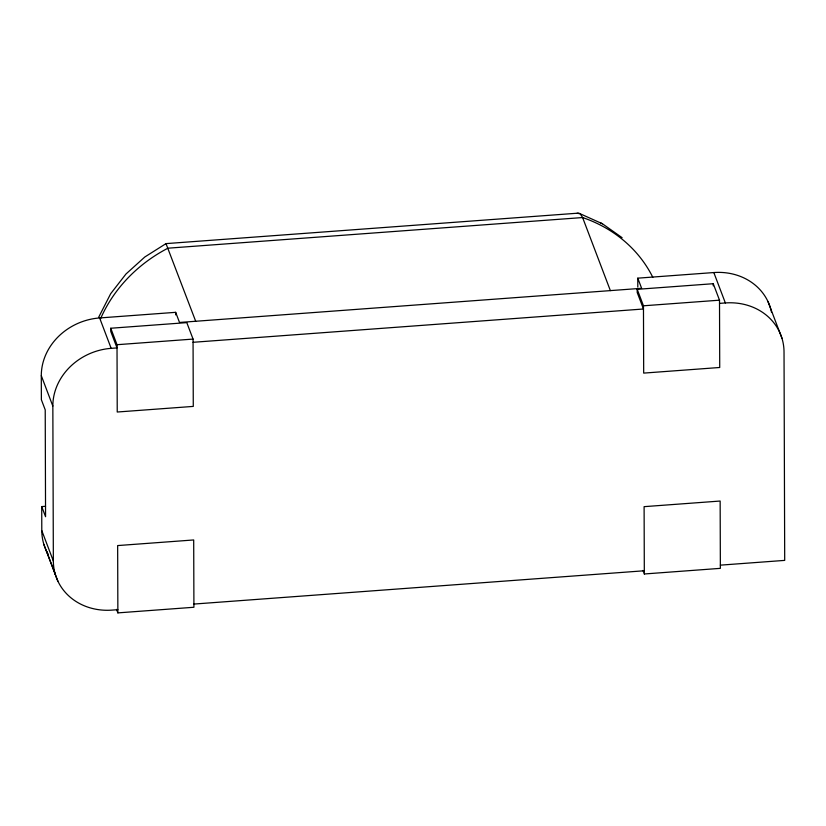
<?xml version="1.0" encoding="UTF-8"?>
<svg xmlns="http://www.w3.org/2000/svg" width="826" height="826" viewBox="0 0 826 826"><rect width="100%" height="100%" fill="white"/><g stroke="black" fill="none" stroke-linecap="round" stroke-linejoin="round"><path stroke-width="1.24" d="M98.573 317.442L110.674 293.715L125.975 274.005L144.829 256.979L166.005 243.618L578.727 213.118L602.443 223.774L622.123 237.702M577.106 213.263L580.203 213.789L582.609 217.548L610.373 290.628M45.533 506.317L41.723 506.575L45.564 516.704L45.223 409.861L41.372 399.732L41.3 375.696A59.286 52.73 -20.8 0 1 99.626 317.948L175.67 312.331L179.51 322.46L641.626 288.305L637.775 278.166L713.819 272.549A59.286 52.73 -20.8 0 1 771.567 312.435M110.756 328.242L186.8 322.625L193.057 339.083L193.274 406.402L117.23 412.019L117.013 344.71L110.756 328.242L110.767 331.443L117.024 347.911L111.169 348.345A59.286 52.73 -20.8 0 0 52.843 406.093L53.349 561.009A59.286 52.73 -20.8 0 0 112.006 610.115L117.86 609.681M637.207 289.327L713.251 283.71L719.508 300.179L719.725 367.487L643.681 373.104L643.464 305.796L637.207 289.327L637.218 292.538L643.475 308.996L193.067 342.294M117.013 344.71L193.057 339.083M643.464 305.796L719.508 300.179M719.518 303.379L725.362 302.946A59.286 52.73 -20.8 0 1 784.029 352.041L784.7 560.389L720.355 565.149M193.904 604.064L644.311 570.766M117.87 612.882L193.914 607.265L193.697 539.956L117.653 545.573L117.87 612.882L116.528 609.361M644.321 573.977L720.365 568.35L720.148 501.041L644.104 506.658L644.321 573.977L642.979 570.446M600.347 222.824L602.443 223.774M166.005 243.618L195.7 321.283M767.963 301.531L781.995 338.371M713.819 272.549L725.362 302.946M99.626 317.948L111.169 348.345M41.3 375.696L52.843 406.093M41.723 506.575L41.796 530.612L53.349 561.009M46.318 550.736L57.861 581.132M43.83 544.293L55.383 574.689M165.871 243.66L165.995 244.496M713.251 283.71L713.261 285.848M637.775 278.166L637.806 287.138M175.67 312.331L175.68 314.892M100.504 318.846A140.843 125.273 -20.8 0 1 167.936 248.192L582.609 217.548A140.843 125.273 -20.8 0 1 652.819 277.329M48.486 554.793A59.286 52.73 -20.8 0 1 41.796 530.612"/></g></svg>
